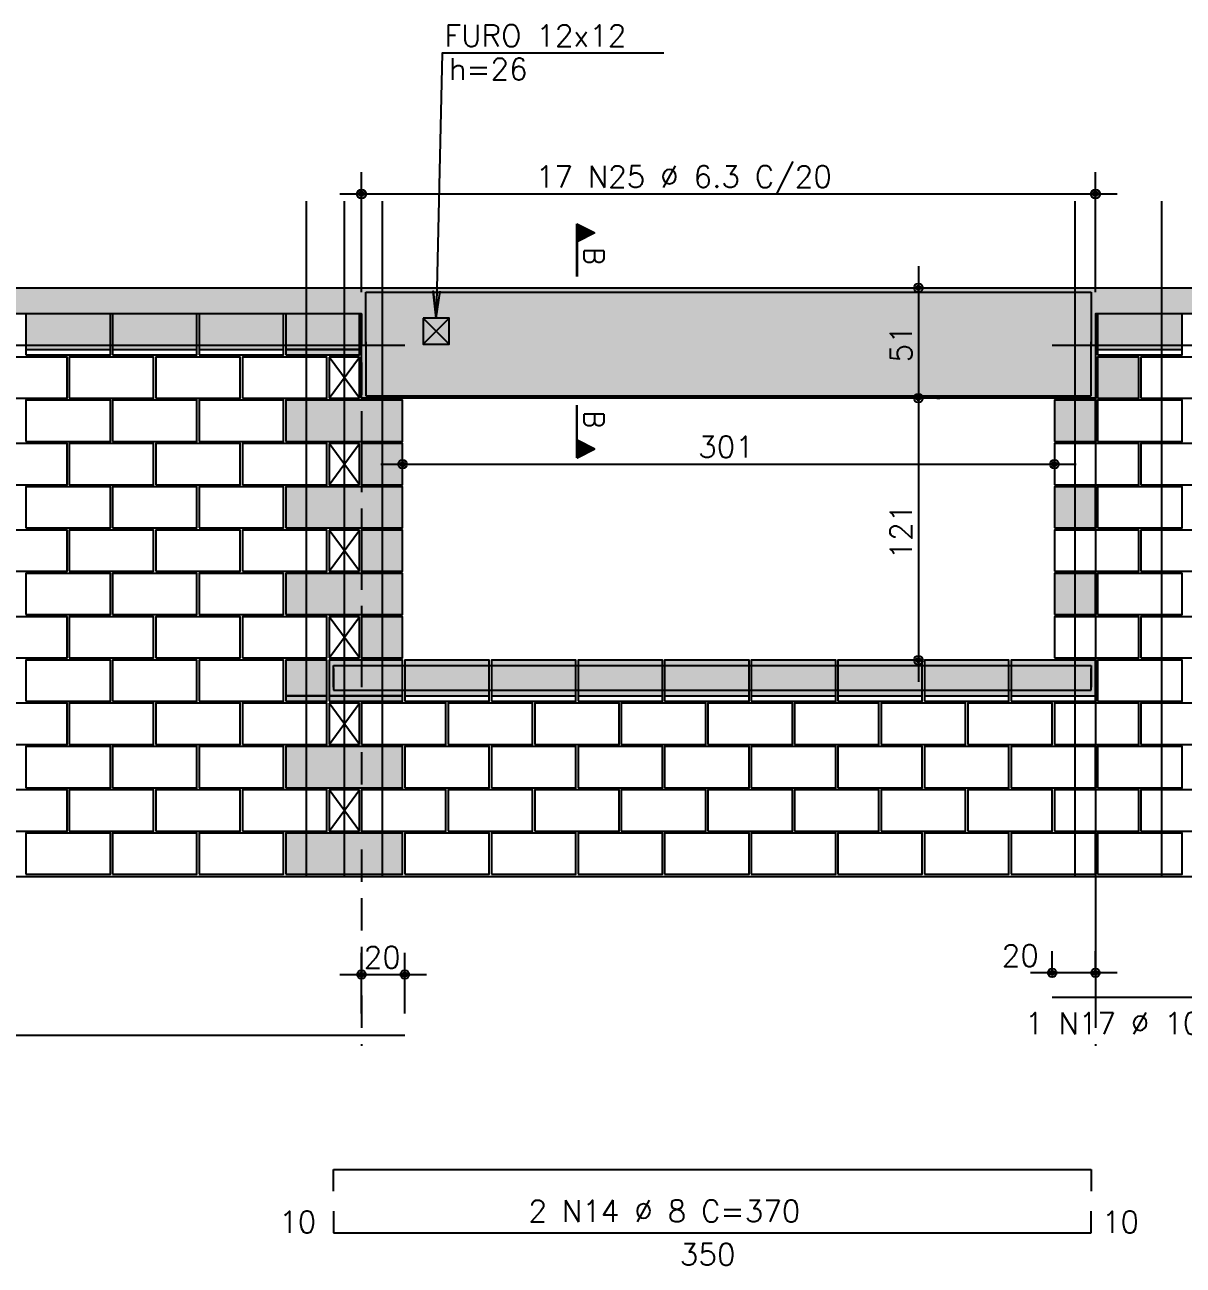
# Model space of a CAD drawing. Extents: x -2 to 121, y -2 to 61.
# Drawn here: x 44.34 to 55.04, y 31 to 42.46 of the extents above; entities that cross this region are included whole.
import ezdxf

# ---------------------------------------------------------------- set-up
doc = ezdxf.new("R2010")
doc.units = 0
doc.header["$MEASUREMENT"] = 0
doc.linetypes.add('ESTILO_TQS_0001', pattern=[0.45, 0.3, -0.15])
for name, color, linetype in [('PENA_01', 1, 'CONTINUOUS'), ('PENA_02', 2, 'CONTINUOUS'), ('PENA_03', 3, 'CONTINUOUS'), ('PENA_04', 4, 'CONTINUOUS'), ('PENA_05', 5, 'CONTINUOUS'), ('PENA_09', 254, 'CONTINUOUS'), ('PENA_11', 252, 'CONTINUOUS'), ('PENA_19', 240, 'CONTINUOUS'), ('PENA_21', 100, 'CONTINUOUS'), ('PENA_23', 50, 'CONTINUOUS')]:
    doc.layers.add(name, color=color, linetype=linetype)
doc.styles.get("Standard").update_dxf_attribs({"font": 'ROMANS.SHX'})

msp = doc.modelspace()

# ---------------------------------------------------------------- linework, layer by layer
at = {"layer": 'PENA_01', "linetype": 'Continuous'}
for p, q in [((47.447785, 39.994592), (47.447785, 41.101434)), ((54.227785, 39.994592), (54.227785, 41.101434)), ((47.247785, 40.901434), (54.427785, 40.901434)), ((52.591407, 40.234592), (52.591407, 38.814592)), ((52.781665, 40.034592), (52.791407, 40.034592)), ((48.017189, 39.754592), (48.257189, 39.514592)), ((48.257189, 39.754592), (48.017189, 39.514592)), ((44.347785, 39.464592), (45.127785, 39.464592)), ((45.147785, 39.464592), (45.927785, 39.464592)), ((45.947785, 39.464592), (46.727785, 39.464592)), ((46.747785, 39.464592), (47.427785, 39.464592)), ((54.247785, 39.464592), (55.027785, 39.464592)), ((52.591407, 39.214592), (52.591407, 36.394592)), ((52.395092, 39.014592), (52.391407, 39.014592)), ((52.761525, 39.014592), (52.791407, 39.014592)), ((47.627785, 38.404592), (54.047785, 38.404592)), ((52.427785, 36.594592), (52.391407, 36.594592)), ((46.747785, 36.264592), (47.127785, 36.264592)), ((47.147785, 36.264592), (47.827785, 36.264592)), ((47.847785, 36.264592), (48.627785, 36.264592)), ((48.647785, 36.264592), (49.427785, 36.264592)), ((49.447785, 36.264592), (50.227785, 36.264592)), ((50.247785, 36.264592), (51.027785, 36.264592)), ((51.047785, 36.264592), (51.827785, 36.264592)), ((51.847785, 36.264592), (52.627785, 36.264592)), ((52.647785, 36.264592), (53.427785, 36.264592)), ((53.447785, 36.264592), (54.227785, 36.264592)), ((47.447785, 33.327812), (47.447785, 33.888467)), ((47.847785, 33.327812), (47.847785, 33.888467)), ((53.827785, 33.679791), (53.827785, 33.904038)), ((54.227785, 33.679791), (54.227785, 33.904038)), ((54.427785, 33.704038), (53.627785, 33.704038)), ((47.247785, 33.688467), (48.047785, 33.688467))]:
    msp.add_line(p, q, dxfattribs=at)
at = {"layer": 'PENA_01', "linetype": 'ESTILO_TQS_0001'}
for p, q in [((47.447785, 39.794592), (47.447785, 33.03016)), ((54.227785, 39.794592), (54.227785, 33.03016)), ((54.227785, 39.504592), (54.227785, 33.479791))]:
    msp.add_line(p, q, dxfattribs=at)
at = {"layer": 'PENA_01', "linetype": 'Continuous'}
msp.add_lwpolyline([(48.017189, 39.754592), (48.017189, 39.514592), (48.257189, 39.514592), (48.257189, 39.754592), (48.017189, 39.754592)], dxfattribs=at)
at = {"layer": 'PENA_02', "linetype": 'Continuous'}
for p, q in [((47.427785, 39.394592), (47.147785, 39.394592)), ((47.147785, 39.394592), (47.147785, 39.014592)), ((47.427785, 39.014592), (47.427785, 39.394592)), ((47.147785, 39.014592), (47.427785, 39.014592)), ((47.427785, 38.594592), (47.147785, 38.594592)), ((47.147785, 38.594592), (47.147785, 38.214592)), ((47.427785, 38.214592), (47.427785, 38.594592)), ((47.147785, 38.214592), (47.427785, 38.214592)), ((47.427785, 37.794592), (47.147785, 37.794592)), ((47.147785, 37.794592), (47.147785, 37.414592)), ((47.427785, 37.414592), (47.427785, 37.794592)), ((47.147785, 37.414592), (47.427785, 37.414592)), ((47.427785, 36.994592), (47.147785, 36.994592)), ((47.147785, 36.994592), (47.147785, 36.614592)), ((47.427785, 36.614592), (47.427785, 36.994592)), ((47.147785, 36.614592), (47.427785, 36.614592)), ((47.427785, 36.194592), (47.147785, 36.194592)), ((47.147785, 36.194592), (47.147785, 35.814592)), ((47.427785, 35.814592), (47.427785, 36.194592)), ((47.147785, 35.814592), (47.427785, 35.814592)), ((47.427785, 35.394592), (47.147785, 35.394592)), ((47.147785, 35.394592), (47.147785, 35.014592)), ((47.427785, 35.014592), (47.427785, 35.394592)), ((47.147785, 35.014592), (47.427785, 35.014592)), ((6.947785, 34.594592), (63.127785, 34.594592)), ((6.947785, 34.594592), (63.127785, 34.594592))]:
    msp.add_line(p, q, dxfattribs=at)
for points in [[(6.947785, 39.794592), (6.947785, 40.034592), (63.127785, 40.034592), (63.127785, 39.794592), (62.422542, 39.794592), (62.422542, 39.014592), (55.847785, 39.014592), (55.847785, 39.794592), (54.227785, 39.794592), (54.227785, 39.014592), (47.447785, 39.014592), (47.447785, 39.794592), (15.027785, 39.794592), (15.027785, 39.014592), (7.547785, 39.014592), (7.547785, 39.794592), (6.947785, 39.794592)], [(44.347785, 39.414592), (45.127785, 39.414592), (45.127785, 39.794592), (44.347785, 39.794592), (44.347785, 39.414592)], [(45.147785, 39.414592), (45.927785, 39.414592), (45.927785, 39.794592), (45.147785, 39.794592), (45.147785, 39.414592)], [(45.947785, 39.414592), (46.727785, 39.414592), (46.727785, 39.794592), (45.947785, 39.794592), (45.947785, 39.414592)], [(46.747785, 39.414592), (47.427785, 39.414592), (47.427785, 39.794592), (46.747785, 39.794592), (46.747785, 39.414592)], [(54.247785, 39.414592), (55.027785, 39.414592), (55.027785, 39.794592), (54.247785, 39.794592), (54.247785, 39.414592)], [(43.947785, 39.014592), (44.727785, 39.014592), (44.727785, 39.394592), (43.947785, 39.394592), (43.947785, 39.014592)], [(44.747785, 39.014592), (45.527785, 39.014592), (45.527785, 39.394592), (44.747785, 39.394592), (44.747785, 39.014592)], [(45.547785, 39.014592), (46.327785, 39.014592), (46.327785, 39.394592), (45.547785, 39.394592), (45.547785, 39.014592)], [(46.347785, 39.014592), (47.127785, 39.014592), (47.127785, 39.394592), (46.347785, 39.394592), (46.347785, 39.014592)], [(54.247785, 39.014592), (54.627785, 39.014592), (54.627785, 39.394592), (54.247785, 39.394592), (54.247785, 39.014592)], [(54.647785, 39.014592), (55.427785, 39.014592), (55.427785, 39.394592), (54.647785, 39.394592), (54.647785, 39.014592)], [(44.347785, 38.614592), (45.127785, 38.614592), (45.127785, 38.994592), (44.347785, 38.994592), (44.347785, 38.614592)], [(45.147785, 38.614592), (45.927785, 38.614592), (45.927785, 38.994592), (45.147785, 38.994592), (45.147785, 38.614592)], [(45.947785, 38.614592), (46.727785, 38.614592), (46.727785, 38.994592), (45.947785, 38.994592), (45.947785, 38.614592)], [(46.747785, 38.614592), (47.827785, 38.614592), (47.827785, 38.994592), (46.747785, 38.994592), (46.747785, 38.614592)], [(53.847785, 38.614592), (54.227785, 38.614592), (54.227785, 38.994592), (53.847785, 38.994592), (53.847785, 38.614592)], [(54.247785, 38.614592), (55.027785, 38.614592), (55.027785, 38.994592), (54.247785, 38.994592), (54.247785, 38.614592)], [(43.947785, 38.214592), (44.727785, 38.214592), (44.727785, 38.594592), (43.947785, 38.594592), (43.947785, 38.214592)], [(44.747785, 38.214592), (45.527785, 38.214592), (45.527785, 38.594592), (44.747785, 38.594592), (44.747785, 38.214592)], [(45.547785, 38.214592), (46.327785, 38.214592), (46.327785, 38.594592), (45.547785, 38.594592), (45.547785, 38.214592)], [(46.347785, 38.214592), (47.127785, 38.214592), (47.127785, 38.594592), (46.347785, 38.594592), (46.347785, 38.214592)], [(47.447785, 38.214592), (47.827785, 38.214592), (47.827785, 38.594592), (47.447785, 38.594592), (47.447785, 38.214592)], [(53.847785, 38.214592), (54.627785, 38.214592), (54.627785, 38.594592), (53.847785, 38.594592), (53.847785, 38.214592)], [(54.647785, 38.214592), (55.427785, 38.214592), (55.427785, 38.594592), (54.647785, 38.594592), (54.647785, 38.214592)], [(44.347785, 37.814592), (45.127785, 37.814592), (45.127785, 38.194592), (44.347785, 38.194592), (44.347785, 37.814592)], [(45.147785, 37.814592), (45.927785, 37.814592), (45.927785, 38.194592), (45.147785, 38.194592), (45.147785, 37.814592)], [(45.947785, 37.814592), (46.727785, 37.814592), (46.727785, 38.194592), (45.947785, 38.194592), (45.947785, 37.814592)], [(46.747785, 37.814592), (47.827785, 37.814592), (47.827785, 38.194592), (46.747785, 38.194592), (46.747785, 37.814592)], [(53.847785, 37.814592), (54.227785, 37.814592), (54.227785, 38.194592), (53.847785, 38.194592), (53.847785, 37.814592)], [(54.247785, 37.814592), (55.027785, 37.814592), (55.027785, 38.194592), (54.247785, 38.194592), (54.247785, 37.814592)], [(43.947785, 37.414592), (44.727785, 37.414592), (44.727785, 37.794592), (43.947785, 37.794592), (43.947785, 37.414592)], [(44.747785, 37.414592), (45.527785, 37.414592), (45.527785, 37.794592), (44.747785, 37.794592), (44.747785, 37.414592)], [(45.547785, 37.414592), (46.327785, 37.414592), (46.327785, 37.794592), (45.547785, 37.794592), (45.547785, 37.414592)], [(46.347785, 37.414592), (47.127785, 37.414592), (47.127785, 37.794592), (46.347785, 37.794592), (46.347785, 37.414592)], [(47.447785, 37.414592), (47.827785, 37.414592), (47.827785, 37.794592), (47.447785, 37.794592), (47.447785, 37.414592)], [(53.847785, 37.414592), (54.627785, 37.414592), (54.627785, 37.794592), (53.847785, 37.794592), (53.847785, 37.414592)], [(54.647785, 37.414592), (55.427785, 37.414592), (55.427785, 37.794592), (54.647785, 37.794592), (54.647785, 37.414592)], [(44.347785, 37.014592), (45.127785, 37.014592), (45.127785, 37.394592), (44.347785, 37.394592), (44.347785, 37.014592)], [(45.147785, 37.014592), (45.927785, 37.014592), (45.927785, 37.394592), (45.147785, 37.394592), (45.147785, 37.014592)], [(45.947785, 37.014592), (46.727785, 37.014592), (46.727785, 37.394592), (45.947785, 37.394592), (45.947785, 37.014592)], [(46.747785, 37.014592), (47.827785, 37.014592), (47.827785, 37.394592), (46.747785, 37.394592), (46.747785, 37.014592)], [(53.847785, 37.014592), (54.227785, 37.014592), (54.227785, 37.394592), (53.847785, 37.394592), (53.847785, 37.014592)], [(54.247785, 37.014592), (55.027785, 37.014592), (55.027785, 37.394592), (54.247785, 37.394592), (54.247785, 37.014592)], [(43.947785, 36.614592), (44.727785, 36.614592), (44.727785, 36.994592), (43.947785, 36.994592), (43.947785, 36.614592)], [(44.747785, 36.614592), (45.527785, 36.614592), (45.527785, 36.994592), (44.747785, 36.994592), (44.747785, 36.614592)], [(45.547785, 36.614592), (46.327785, 36.614592), (46.327785, 36.994592), (45.547785, 36.994592), (45.547785, 36.614592)], [(46.347785, 36.614592), (47.127785, 36.614592), (47.127785, 36.994592), (46.347785, 36.994592), (46.347785, 36.614592)], [(47.447785, 36.614592), (47.827785, 36.614592), (47.827785, 36.994592), (47.447785, 36.994592), (47.447785, 36.614592)], [(53.847785, 36.614592), (54.627785, 36.614592), (54.627785, 36.994592), (53.847785, 36.994592), (53.847785, 36.614592)], [(54.647785, 36.614592), (55.427785, 36.614592), (55.427785, 36.994592), (54.647785, 36.994592), (54.647785, 36.614592)], [(44.347785, 36.214592), (45.127785, 36.214592), (45.127785, 36.594592), (44.347785, 36.594592), (44.347785, 36.214592)], [(45.147785, 36.214592), (45.927785, 36.214592), (45.927785, 36.594592), (45.147785, 36.594592), (45.147785, 36.214592)], [(45.947785, 36.214592), (46.727785, 36.214592), (46.727785, 36.594592), (45.947785, 36.594592), (45.947785, 36.214592)], [(46.747785, 36.214592), (47.127785, 36.214592), (47.127785, 36.594592), (46.747785, 36.594592), (46.747785, 36.214592)], [(47.147785, 36.214592), (47.827785, 36.214592), (47.827785, 36.594592), (47.147785, 36.594592), (47.147785, 36.214592)], [(47.847785, 36.214592), (48.627785, 36.214592), (48.627785, 36.594592), (47.847785, 36.594592), (47.847785, 36.214592)], [(48.647785, 36.214592), (49.427785, 36.214592), (49.427785, 36.594592), (48.647785, 36.594592), (48.647785, 36.214592)], [(49.447785, 36.214592), (50.227785, 36.214592), (50.227785, 36.594592), (49.447785, 36.594592), (49.447785, 36.214592)], [(50.247785, 36.214592), (51.027785, 36.214592), (51.027785, 36.594592), (50.247785, 36.594592), (50.247785, 36.214592)], [(51.047785, 36.214592), (51.827785, 36.214592), (51.827785, 36.594592), (51.047785, 36.594592), (51.047785, 36.214592)], [(51.847785, 36.214592), (52.627785, 36.214592), (52.627785, 36.594592), (51.847785, 36.594592), (51.847785, 36.214592)], [(52.647785, 36.214592), (53.427785, 36.214592), (53.427785, 36.594592), (52.647785, 36.594592), (52.647785, 36.214592)], [(53.447785, 36.214592), (54.227785, 36.214592), (54.227785, 36.594592), (53.447785, 36.594592), (53.447785, 36.214592)], [(54.247785, 36.214592), (55.027785, 36.214592), (55.027785, 36.594592), (54.247785, 36.594592), (54.247785, 36.214592)], [(43.947785, 35.814592), (44.727785, 35.814592), (44.727785, 36.194592), (43.947785, 36.194592), (43.947785, 35.814592)], [(44.747785, 35.814592), (45.527785, 35.814592), (45.527785, 36.194592), (44.747785, 36.194592), (44.747785, 35.814592)], [(45.547785, 35.814592), (46.327785, 35.814592), (46.327785, 36.194592), (45.547785, 36.194592), (45.547785, 35.814592)], [(46.347785, 35.814592), (47.127785, 35.814592), (47.127785, 36.194592), (46.347785, 36.194592), (46.347785, 35.814592)], [(47.447785, 35.814592), (48.227785, 35.814592), (48.227785, 36.194592), (47.447785, 36.194592), (47.447785, 35.814592)], [(48.247785, 35.814592), (49.027785, 35.814592), (49.027785, 36.194592), (48.247785, 36.194592), (48.247785, 35.814592)], [(49.047785, 35.814592), (49.827785, 35.814592), (49.827785, 36.194592), (49.047785, 36.194592), (49.047785, 35.814592)], [(49.847785, 35.814592), (50.627785, 35.814592), (50.627785, 36.194592), (49.847785, 36.194592), (49.847785, 35.814592)], [(50.647785, 35.814592), (51.427785, 35.814592), (51.427785, 36.194592), (50.647785, 36.194592), (50.647785, 35.814592)], [(51.447785, 35.814592), (52.227785, 35.814592), (52.227785, 36.194592), (51.447785, 36.194592), (51.447785, 35.814592)], [(52.247785, 35.814592), (53.027785, 35.814592), (53.027785, 36.194592), (52.247785, 36.194592), (52.247785, 35.814592)], [(53.047785, 35.814592), (53.827785, 35.814592), (53.827785, 36.194592), (53.047785, 36.194592), (53.047785, 35.814592)], [(53.847785, 35.814592), (54.627785, 35.814592), (54.627785, 36.194592), (53.847785, 36.194592), (53.847785, 35.814592)], [(54.647785, 35.814592), (55.427785, 35.814592), (55.427785, 36.194592), (54.647785, 36.194592), (54.647785, 35.814592)], [(44.347785, 35.414592), (45.127785, 35.414592), (45.127785, 35.794592), (44.347785, 35.794592), (44.347785, 35.414592)], [(45.147785, 35.414592), (45.927785, 35.414592), (45.927785, 35.794592), (45.147785, 35.794592), (45.147785, 35.414592)], [(45.947785, 35.414592), (46.727785, 35.414592), (46.727785, 35.794592), (45.947785, 35.794592), (45.947785, 35.414592)], [(46.747785, 35.414592), (47.827785, 35.414592), (47.827785, 35.794592), (46.747785, 35.794592), (46.747785, 35.414592)], [(47.847785, 35.414592), (48.627785, 35.414592), (48.627785, 35.794592), (47.847785, 35.794592), (47.847785, 35.414592)], [(48.647785, 35.414592), (49.427785, 35.414592), (49.427785, 35.794592), (48.647785, 35.794592), (48.647785, 35.414592)], [(49.447785, 35.414592), (50.227785, 35.414592), (50.227785, 35.794592), (49.447785, 35.794592), (49.447785, 35.414592)], [(50.247785, 35.414592), (51.027785, 35.414592), (51.027785, 35.794592), (50.247785, 35.794592), (50.247785, 35.414592)], [(51.047785, 35.414592), (51.827785, 35.414592), (51.827785, 35.794592), (51.047785, 35.794592), (51.047785, 35.414592)], [(51.847785, 35.414592), (52.627785, 35.414592), (52.627785, 35.794592), (51.847785, 35.794592), (51.847785, 35.414592)], [(52.647785, 35.414592), (53.427785, 35.414592), (53.427785, 35.794592), (52.647785, 35.794592), (52.647785, 35.414592)], [(53.447785, 35.414592), (54.227785, 35.414592), (54.227785, 35.794592), (53.447785, 35.794592), (53.447785, 35.414592)], [(54.247785, 35.414592), (55.027785, 35.414592), (55.027785, 35.794592), (54.247785, 35.794592), (54.247785, 35.414592)], [(43.947785, 35.014592), (44.727785, 35.014592), (44.727785, 35.394592), (43.947785, 35.394592), (43.947785, 35.014592)], [(44.747785, 35.014592), (45.527785, 35.014592), (45.527785, 35.394592), (44.747785, 35.394592), (44.747785, 35.014592)], [(45.547785, 35.014592), (46.327785, 35.014592), (46.327785, 35.394592), (45.547785, 35.394592), (45.547785, 35.014592)], [(46.347785, 35.014592), (47.127785, 35.014592), (47.127785, 35.394592), (46.347785, 35.394592), (46.347785, 35.014592)], [(47.447785, 35.014592), (48.227785, 35.014592), (48.227785, 35.394592), (47.447785, 35.394592), (47.447785, 35.014592)], [(48.247785, 35.014592), (49.027785, 35.014592), (49.027785, 35.394592), (48.247785, 35.394592), (48.247785, 35.014592)], [(49.047785, 35.014592), (49.827785, 35.014592), (49.827785, 35.394592), (49.047785, 35.394592), (49.047785, 35.014592)], [(49.847785, 35.014592), (50.627785, 35.014592), (50.627785, 35.394592), (49.847785, 35.394592), (49.847785, 35.014592)], [(50.647785, 35.014592), (51.427785, 35.014592), (51.427785, 35.394592), (50.647785, 35.394592), (50.647785, 35.014592)], [(51.447785, 35.014592), (52.227785, 35.014592), (52.227785, 35.394592), (51.447785, 35.394592), (51.447785, 35.014592)], [(52.247785, 35.014592), (53.027785, 35.014592), (53.027785, 35.394592), (52.247785, 35.394592), (52.247785, 35.014592)], [(53.047785, 35.014592), (53.827785, 35.014592), (53.827785, 35.394592), (53.047785, 35.394592), (53.047785, 35.014592)], [(53.847785, 35.014592), (54.627785, 35.014592), (54.627785, 35.394592), (53.847785, 35.394592), (53.847785, 35.014592)], [(54.647785, 35.014592), (55.427785, 35.014592), (55.427785, 35.394592), (54.647785, 35.394592), (54.647785, 35.014592)], [(44.347785, 34.614592), (45.127785, 34.614592), (45.127785, 34.994592), (44.347785, 34.994592), (44.347785, 34.614592)], [(45.147785, 34.614592), (45.927785, 34.614592), (45.927785, 34.994592), (45.147785, 34.994592), (45.147785, 34.614592)], [(45.947785, 34.614592), (46.727785, 34.614592), (46.727785, 34.994592), (45.947785, 34.994592), (45.947785, 34.614592)], [(46.747785, 34.614592), (47.827785, 34.614592), (47.827785, 34.994592), (46.747785, 34.994592), (46.747785, 34.614592)], [(47.847785, 34.614592), (48.627785, 34.614592), (48.627785, 34.994592), (47.847785, 34.994592), (47.847785, 34.614592)], [(48.647785, 34.614592), (49.427785, 34.614592), (49.427785, 34.994592), (48.647785, 34.994592), (48.647785, 34.614592)], [(49.447785, 34.614592), (50.227785, 34.614592), (50.227785, 34.994592), (49.447785, 34.994592), (49.447785, 34.614592)], [(50.247785, 34.614592), (51.027785, 34.614592), (51.027785, 34.994592), (50.247785, 34.994592), (50.247785, 34.614592)], [(51.047785, 34.614592), (51.827785, 34.614592), (51.827785, 34.994592), (51.047785, 34.994592), (51.047785, 34.614592)], [(51.847785, 34.614592), (52.627785, 34.614592), (52.627785, 34.994592), (51.847785, 34.994592), (51.847785, 34.614592)], [(52.647785, 34.614592), (53.427785, 34.614592), (53.427785, 34.994592), (52.647785, 34.994592), (52.647785, 34.614592)], [(53.447785, 34.614592), (54.227785, 34.614592), (54.227785, 34.994592), (53.447785, 34.994592), (53.447785, 34.614592)], [(54.247785, 34.614592), (55.027785, 34.614592), (55.027785, 34.994592), (54.247785, 34.994592), (54.247785, 34.614592)]]:
    msp.add_lwpolyline(points, dxfattribs=at)
for centre, radius in [((47.447785, 40.901434), 0.041625), ((47.447785, 40.901434), 0.02075), ((54.227785, 40.901434), 0.041625), ((54.227785, 40.901434), 0.02075), ((52.591407, 40.034592), 0.04), ((52.591407, 40.034592), 0.02), ((52.591407, 39.014592), 0.04), ((52.591407, 39.014592), 0.04), ((52.591407, 39.014592), 0.02), ((52.591407, 39.014592), 0.02), ((47.827785, 38.404592), 0.04), ((47.827785, 38.404592), 0.02), ((53.847785, 38.404592), 0.04), ((53.847785, 38.404592), 0.02), ((52.591407, 36.594592), 0.04), ((52.591407, 36.594592), 0.02), ((47.447785, 33.688467), 0.04), ((47.447785, 33.688467), 0.02), ((47.847785, 33.688467), 0.04), ((47.847785, 33.688467), 0.02), ((53.827785, 33.704038), 0.04), ((53.827785, 33.704038), 0.02), ((54.227785, 33.704038), 0.04), ((54.227785, 33.704038), 0.02)]:
    msp.add_circle(centre, radius, dxfattribs=at)
at = {"layer": 'PENA_03', "linetype": 'Continuous'}
for p, q in [((49.438307, 40.137689), (49.438307, 40.624071)), ((49.438307, 40.624071), (49.60424, 40.541105)), ((49.439002, 40.622943), (49.602679, 40.541105)), ((49.439003, 40.622943), (49.439003, 40.459266)), ((49.451071, 40.617689), (49.451071, 40.46452)), ((49.463835, 40.611307), (49.463835, 40.470902)), ((49.476599, 40.604925), (49.476599, 40.477284)), ((49.489363, 40.598543), (49.489363, 40.483666)), ((49.502127, 40.592161), (49.502127, 40.490048)), ((49.514891, 40.585779), (49.514891, 40.49643)), ((49.527655, 40.579397), (49.527655, 40.502812)), ((49.540419, 40.573015), (49.540419, 40.509194)), ((49.60424, 40.541105), (49.439002, 40.458486)), ((49.602679, 40.541105), (49.439003, 40.459266)), ((49.439003, 40.458486), (49.439003, 40.137689)), ((49.553183, 40.566633), (49.553183, 40.515576)), ((49.565947, 40.560251), (49.565947, 40.521958)), ((49.578712, 40.553869), (49.578712, 40.52834)), ((49.591476, 40.547487), (49.591476, 40.534723)), ((52.581665, 40.034592), (52.581665, 40.034592)), ((47.447785, 39.794592), (47.447785, 39.794592)), ((54.227785, 39.794592), (54.227785, 39.794592)), ((47.147785, 39.014592), (47.427785, 39.394592)), ((47.427785, 39.014592), (47.147785, 39.394592)), ((52.561525, 39.014592), (52.561525, 39.014592)), ((52.595092, 39.014592), (52.595092, 39.014592)), ((49.438307, 38.46259), (49.438307, 38.948972)), ((49.439003, 38.628175), (49.439003, 38.948972)), ((49.439002, 38.628175), (49.60424, 38.545556)), ((49.439003, 38.463718), (49.439003, 38.627395)), ((49.439003, 38.627395), (49.602679, 38.545556)), ((47.147785, 38.214592), (47.427785, 38.594592)), ((47.427785, 38.214592), (47.147785, 38.594592)), ((49.438307, 38.46259), (49.60424, 38.545556)), ((49.439002, 38.463718), (49.602679, 38.545556)), ((49.451071, 38.468972), (49.451071, 38.622141)), ((49.463835, 38.475354), (49.463835, 38.615759)), ((49.476599, 38.481736), (49.476599, 38.609377)), ((49.489363, 38.488118), (49.489363, 38.602995)), ((49.502127, 38.4945), (49.502127, 38.596613)), ((49.514891, 38.500882), (49.514891, 38.590231)), ((49.527655, 38.507264), (49.527655, 38.583849)), ((49.540419, 38.513646), (49.540419, 38.577467)), ((49.553183, 38.520028), (49.553183, 38.571085)), ((49.565947, 38.52641), (49.565947, 38.564703)), ((49.578712, 38.532792), (49.578712, 38.558321)), ((49.591476, 38.539174), (49.591476, 38.551938)), ((47.827785, 38.404592), (47.827785, 38.404592)), ((53.847785, 38.404592), (53.847785, 38.404592)), ((47.147785, 37.414592), (47.427785, 37.794592)), ((47.427785, 37.414592), (47.147785, 37.794592)), ((47.147785, 36.614592), (47.427785, 36.994592)), ((47.427785, 36.614592), (47.147785, 36.994592)), ((52.627785, 36.594592), (52.627785, 36.594592)), ((47.147785, 35.814592), (47.427785, 36.194592)), ((47.427785, 35.814592), (47.147785, 36.194592)), ((47.147785, 35.014592), (47.427785, 35.394592)), ((47.427785, 35.014592), (47.147785, 35.394592)), ((53.827785, 33.479791), (53.827785, 33.479791)), ((54.227785, 33.479791), (54.227785, 33.479791)), ((47.447785, 33.127812), (47.447785, 33.127812)), ((47.847785, 33.127812), (47.847785, 33.127812))]:
    msp.add_line(p, q, dxfattribs=at)
msp.add_lwpolyline([(50.241118, 42.203109), (48.192028, 42.203109), (48.137189, 39.754592), (48.110115, 40.003122), (48.137189, 39.754592), (48.175362, 40.001661)], dxfattribs=at)
at = {"layer": 'PENA_04', "linetype": 'Continuous'}
for p, q in [((47.487785, 39.494592), (47.487785, 39.994592)), ((47.487785, 39.994592), (54.187785, 39.994592)), ((54.187785, 39.994592), (54.187785, 39.494592)), ((47.487785, 39.534592), (47.487785, 39.034592)), ((54.187785, 39.034592), (54.187785, 39.534592)), ((47.487785, 39.034592), (54.187785, 39.034592))]:
    msp.add_line(p, q, dxfattribs=at)
at = {"layer": 'PENA_05', "linetype": 'Continuous'}
for p, q in [((30.83193, 39.504592), (47.847785, 39.504592)), ((53.827785, 39.504592), (56.247785, 39.504592)), ((47.189209, 36.343323), (47.189209, 36.543323)), ((47.189209, 36.543323), (54.189209, 36.543323)), ((47.189209, 36.517257), (47.189209, 36.317257)), ((54.189209, 36.543323), (54.189209, 36.343323)), ((54.189209, 36.317257), (54.189209, 36.517257)), ((47.189209, 36.317257), (54.189209, 36.317257)), ((53.827785, 33.479791), (56.247785, 33.479791)), ((30.83193, 33.127812), (47.847785, 33.127812)), ((47.187785, 31.686784), (47.187785, 31.886784)), ((47.187785, 31.886784), (54.187785, 31.886784)), ((54.187785, 31.886784), (54.187785, 31.686784)), ((47.187785, 31.502943), (47.187785, 31.302943)), ((54.187785, 31.302943), (54.187785, 31.502943)), ((47.187785, 31.302943), (54.187785, 31.302943))]:
    msp.add_line(p, q, dxfattribs=at)
for points in [[(46.937785, 40.834592), (46.937785, 34.594592)], [(47.287785, 40.834592), (47.287785, 34.594592)], [(47.637785, 40.834592), (47.637785, 34.594592)], [(54.037785, 40.834592), (54.037785, 34.594592)], [(54.837785, 40.834592), (54.837785, 34.594592)]]:
    msp.add_lwpolyline(points, dxfattribs=at)
at = {"layer": 'PENA_09', "linetype": 'Continuous'}
for points in [[(44.347785, 39.464592), (45.127785, 39.464592), (45.127785, 39.794592), (44.347785, 39.794592), (44.347785, 39.464592)], [(45.147785, 39.464592), (45.927785, 39.464592), (45.927785, 39.794592), (45.147785, 39.794592), (45.147785, 39.464592)], [(45.947785, 39.464592), (46.727785, 39.464592), (46.727785, 39.794592), (45.947785, 39.794592), (45.947785, 39.464592)], [(46.747785, 39.464592), (47.427785, 39.464592), (47.427785, 39.794592), (46.747785, 39.794592), (46.747785, 39.464592)], [(54.247785, 39.464592), (55.027785, 39.464592), (55.027785, 39.794592), (54.247785, 39.794592), (54.247785, 39.464592)], [(46.747785, 36.264592), (47.127785, 36.264592), (47.127785, 36.594592), (46.747785, 36.594592), (46.747785, 36.264592)], [(47.147785, 36.264592), (47.827785, 36.264592), (47.827785, 36.594592), (47.147785, 36.594592), (47.147785, 36.264592)], [(47.847785, 36.264592), (48.627785, 36.264592), (48.627785, 36.594592), (47.847785, 36.594592), (47.847785, 36.264592)], [(48.647785, 36.264592), (49.427785, 36.264592), (49.427785, 36.594592), (48.647785, 36.594592), (48.647785, 36.264592)], [(49.447785, 36.264592), (50.227785, 36.264592), (50.227785, 36.594592), (49.447785, 36.594592), (49.447785, 36.264592)], [(50.247785, 36.264592), (51.027785, 36.264592), (51.027785, 36.594592), (50.247785, 36.594592), (50.247785, 36.264592)], [(51.047785, 36.264592), (51.827785, 36.264592), (51.827785, 36.594592), (51.047785, 36.594592), (51.047785, 36.264592)], [(51.847785, 36.264592), (52.627785, 36.264592), (52.627785, 36.594592), (51.847785, 36.594592), (51.847785, 36.264592)], [(52.647785, 36.264592), (53.427785, 36.264592), (53.427785, 36.594592), (52.647785, 36.594592), (52.647785, 36.264592)], [(53.447785, 36.264592), (54.227785, 36.264592), (54.227785, 36.594592), (53.447785, 36.594592), (53.447785, 36.264592)]]:
    msp.add_lwpolyline(points, dxfattribs=at)
for points in [[(44.347785, 39.464592), (45.127785, 39.464592), (45.127785, 39.794592)], [(44.347785, 39.464592), (45.127785, 39.794592), (44.347785, 39.794592)], [(44.347785, 39.464592), (44.347785, 39.794592), (44.347785, 39.464592)], [(45.147785, 39.464592), (45.927785, 39.464592), (45.927785, 39.794592)], [(45.147785, 39.464592), (45.927785, 39.794592), (45.147785, 39.794592)], [(45.147785, 39.464592), (45.147785, 39.794592), (45.147785, 39.464592)], [(45.947785, 39.464592), (46.727785, 39.464592), (46.727785, 39.794592)], [(45.947785, 39.464592), (46.727785, 39.794592), (45.947785, 39.794592)], [(45.947785, 39.464592), (45.947785, 39.794592), (45.947785, 39.464592)], [(46.747785, 39.464592), (47.427785, 39.464592), (47.427785, 39.794592)], [(46.747785, 39.464592), (47.427785, 39.794592), (46.747785, 39.794592)], [(46.747785, 39.464592), (46.747785, 39.794592), (46.747785, 39.464592)], [(54.247785, 39.464592), (55.027785, 39.464592), (55.027785, 39.794592)], [(54.247785, 39.464592), (55.027785, 39.794592), (54.247785, 39.794592)], [(54.247785, 39.464592), (54.247785, 39.794592), (54.247785, 39.464592)], [(46.747785, 36.264592), (47.127785, 36.264592), (47.127785, 36.594592)], [(46.747785, 36.264592), (47.127785, 36.594592), (46.747785, 36.594592)], [(46.747785, 36.264592), (46.747785, 36.594592), (46.747785, 36.264592)], [(47.147785, 36.264592), (47.827785, 36.264592), (47.827785, 36.594592)], [(47.147785, 36.264592), (47.827785, 36.594592), (47.147785, 36.594592)], [(47.147785, 36.264592), (47.147785, 36.594592), (47.147785, 36.264592)], [(47.847785, 36.264592), (48.627785, 36.264592), (48.627785, 36.594592)], [(47.847785, 36.264592), (48.627785, 36.594592), (47.847785, 36.594592)], [(47.847785, 36.264592), (47.847785, 36.594592), (47.847785, 36.264592)], [(48.647785, 36.264592), (49.427785, 36.264592), (49.427785, 36.594592)], [(48.647785, 36.264592), (49.427785, 36.594592), (48.647785, 36.594592)], [(48.647785, 36.264592), (48.647785, 36.594592), (48.647785, 36.264592)], [(49.447785, 36.264592), (50.227785, 36.264592), (50.227785, 36.594592)], [(49.447785, 36.264592), (50.227785, 36.594592), (49.447785, 36.594592)], [(49.447785, 36.264592), (49.447785, 36.594592), (49.447785, 36.264592)], [(50.247785, 36.264592), (51.027785, 36.264592), (51.027785, 36.594592)], [(50.247785, 36.264592), (51.027785, 36.594592), (50.247785, 36.594592)], [(50.247785, 36.264592), (50.247785, 36.594592), (50.247785, 36.264592)], [(51.047785, 36.264592), (51.827785, 36.264592), (51.827785, 36.594592)], [(51.047785, 36.264592), (51.827785, 36.594592), (51.047785, 36.594592)], [(51.047785, 36.264592), (51.047785, 36.594592), (51.047785, 36.264592)], [(51.847785, 36.264592), (52.627785, 36.264592), (52.627785, 36.594592)], [(51.847785, 36.264592), (52.627785, 36.594592), (51.847785, 36.594592)], [(51.847785, 36.264592), (51.847785, 36.594592), (51.847785, 36.264592)], [(52.647785, 36.264592), (53.427785, 36.264592), (53.427785, 36.594592)], [(52.647785, 36.264592), (53.427785, 36.594592), (52.647785, 36.594592)], [(52.647785, 36.264592), (52.647785, 36.594592), (52.647785, 36.264592)], [(53.447785, 36.264592), (54.227785, 36.264592), (54.227785, 36.594592)], [(53.447785, 36.264592), (54.227785, 36.594592), (53.447785, 36.594592)], [(53.447785, 36.264592), (53.447785, 36.594592), (53.447785, 36.264592)]]:
    msp.add_solid(points, dxfattribs=at)
at = {"layer": 'PENA_11', "linetype": 'Continuous'}
for points in [[(7.547785, 39.794592), (6.947785, 39.794592), (63.127785, 40.034592)], [(63.127785, 40.034592), (6.947785, 39.794592), (6.947785, 40.034592)], [(15.027785, 39.794592), (7.547785, 39.794592), (63.127785, 40.034592)], [(63.127785, 40.034592), (47.447785, 39.794592), (15.027785, 39.794592)], [(47.447785, 39.794592), (63.127785, 40.034592), (54.227785, 39.794592)], [(63.127785, 40.034592), (55.847785, 39.794592), (54.227785, 39.794592)], [(54.227785, 39.014592), (47.447785, 39.014592), (54.227785, 39.794592)], [(47.447785, 39.014592), (47.447785, 39.794592), (54.227785, 39.794592)]]:
    msp.add_solid(points, dxfattribs=at)
at = {"layer": 'PENA_19', "linetype": 'Continuous'}
for points in [[(46.747785, 38.614592), (47.827785, 38.614592), (47.827785, 38.994592), (46.747785, 38.994592), (46.747785, 38.614592)], [(46.747785, 37.814592), (47.827785, 37.814592), (47.827785, 38.194592), (46.747785, 38.194592), (46.747785, 37.814592)], [(46.747785, 37.014592), (47.827785, 37.014592), (47.827785, 37.394592), (46.747785, 37.394592), (46.747785, 37.014592)], [(46.747785, 35.414592), (47.827785, 35.414592), (47.827785, 35.794592), (46.747785, 35.794592), (46.747785, 35.414592)], [(46.747785, 34.614592), (47.827785, 34.614592), (47.827785, 34.994592), (46.747785, 34.994592), (46.747785, 34.614592)]]:
    msp.add_lwpolyline(points, dxfattribs=at)
for points in [[(46.747785, 38.614592), (47.827785, 38.614592), (47.827785, 38.994592)], [(46.747785, 38.614592), (47.827785, 38.994592), (46.747785, 38.994592)], [(46.747785, 38.614592), (46.747785, 38.994592), (46.747785, 38.614592)], [(46.747785, 37.814592), (47.827785, 37.814592), (47.827785, 38.194592)], [(46.747785, 37.814592), (47.827785, 38.194592), (46.747785, 38.194592)], [(46.747785, 37.814592), (46.747785, 38.194592), (46.747785, 37.814592)], [(46.747785, 37.014592), (47.827785, 37.014592), (47.827785, 37.394592)], [(46.747785, 37.014592), (47.827785, 37.394592), (46.747785, 37.394592)], [(46.747785, 37.014592), (46.747785, 37.394592), (46.747785, 37.014592)], [(46.747785, 35.414592), (47.827785, 35.414592), (47.827785, 35.794592)], [(46.747785, 35.414592), (47.827785, 35.794592), (46.747785, 35.794592)], [(46.747785, 35.414592), (46.747785, 35.794592), (46.747785, 35.414592)], [(46.747785, 34.614592), (47.827785, 34.614592), (47.827785, 34.994592)], [(46.747785, 34.614592), (47.827785, 34.994592), (46.747785, 34.994592)], [(46.747785, 34.614592), (46.747785, 34.994592), (46.747785, 34.614592)]]:
    msp.add_solid(points, dxfattribs=at)
at = {"layer": 'PENA_21', "linetype": 'Continuous'}
for points in [[(46.747785, 39.414592), (47.427785, 39.414592), (47.427785, 39.464592), (46.747785, 39.464592), (46.747785, 39.414592)], [(47.147785, 36.214592), (47.827785, 36.214592), (47.827785, 36.264592), (47.147785, 36.264592), (47.147785, 36.214592)]]:
    msp.add_lwpolyline(points, dxfattribs=at)
for points in [[(46.747785, 39.414592), (47.427785, 39.414592), (47.427785, 39.464592)], [(46.747785, 39.414592), (47.427785, 39.464592), (46.747785, 39.464592)], [(46.747785, 39.414592), (46.747785, 39.464592), (46.747785, 39.414592)], [(47.147785, 36.214592), (47.827785, 36.214592), (47.827785, 36.264592)], [(47.147785, 36.214592), (47.827785, 36.264592), (47.147785, 36.264592)], [(47.147785, 36.214592), (47.147785, 36.264592), (47.147785, 36.214592)]]:
    msp.add_solid(points, dxfattribs=at)
at = {"layer": 'PENA_23', "linetype": 'Continuous'}
for points in [[(54.247785, 39.014592), (54.627785, 39.014592), (54.627785, 39.394592), (54.247785, 39.394592), (54.247785, 39.014592)], [(53.847785, 38.614592), (54.227785, 38.614592), (54.227785, 38.994592), (53.847785, 38.994592), (53.847785, 38.614592)], [(47.447785, 38.214592), (47.827785, 38.214592), (47.827785, 38.594592), (47.447785, 38.594592), (47.447785, 38.214592)], [(53.847785, 37.814592), (54.227785, 37.814592), (54.227785, 38.194592), (53.847785, 38.194592), (53.847785, 37.814592)], [(47.447785, 37.414592), (47.827785, 37.414592), (47.827785, 37.794592), (47.447785, 37.794592), (47.447785, 37.414592)], [(53.847785, 37.014592), (54.227785, 37.014592), (54.227785, 37.394592), (53.847785, 37.394592), (53.847785, 37.014592)], [(47.447785, 36.614592), (47.827785, 36.614592), (47.827785, 36.994592), (47.447785, 36.994592), (47.447785, 36.614592)], [(46.747785, 36.214592), (47.127785, 36.214592), (47.127785, 36.264592), (46.747785, 36.264592), (46.747785, 36.214592)]]:
    msp.add_lwpolyline(points, dxfattribs=at)
for points in [[(54.247785, 39.014592), (54.627785, 39.014592), (54.627785, 39.394592)], [(54.247785, 39.014592), (54.627785, 39.394592), (54.247785, 39.394592)], [(54.247785, 39.014592), (54.247785, 39.394592), (54.247785, 39.014592)], [(53.847785, 38.614592), (54.227785, 38.614592), (54.227785, 38.994592)], [(53.847785, 38.614592), (54.227785, 38.994592), (53.847785, 38.994592)], [(53.847785, 38.614592), (53.847785, 38.994592), (53.847785, 38.614592)], [(47.447785, 38.214592), (47.827785, 38.214592), (47.827785, 38.594592)], [(47.447785, 38.214592), (47.827785, 38.594592), (47.447785, 38.594592)], [(47.447785, 38.214592), (47.447785, 38.594592), (47.447785, 38.214592)], [(53.847785, 37.814592), (54.227785, 37.814592), (54.227785, 38.194592)], [(53.847785, 37.814592), (54.227785, 38.194592), (53.847785, 38.194592)], [(53.847785, 37.814592), (53.847785, 38.194592), (53.847785, 37.814592)], [(47.447785, 37.414592), (47.827785, 37.414592), (47.827785, 37.794592)], [(47.447785, 37.414592), (47.827785, 37.794592), (47.447785, 37.794592)], [(47.447785, 37.414592), (47.447785, 37.794592), (47.447785, 37.414592)], [(53.847785, 37.014592), (54.227785, 37.014592), (54.227785, 37.394592)], [(53.847785, 37.014592), (54.227785, 37.394592), (53.847785, 37.394592)], [(53.847785, 37.014592), (53.847785, 37.394592), (53.847785, 37.014592)], [(47.447785, 36.614592), (47.827785, 36.614592), (47.827785, 36.994592)], [(47.447785, 36.614592), (47.827785, 36.994592), (47.447785, 36.994592)], [(47.447785, 36.614592), (47.447785, 36.994592), (47.447785, 36.614592)], [(46.747785, 36.214592), (47.127785, 36.214592), (47.127785, 36.264592)], [(46.747785, 36.214592), (47.127785, 36.264592), (46.747785, 36.264592)], [(46.747785, 36.214592), (46.747785, 36.264592), (46.747785, 36.214592)]]:
    msp.add_solid(points, dxfattribs=at)

# ---------------------------------------------------------------- texts
at = {"layer": 'PENA_03', "linetype": 'Continuous'}
for s, p in [('FURO 12x12', (48.214365, 42.264035)), ('h=26', (48.254158, 41.954308)), ('17 N25 %%c 6.3 C/20', (49.057785, 40.961434)), ('301', (50.557785, 38.464592)), ('20', (47.467785, 33.748467)), ('20', (53.361118, 33.764038)), ('1 N17 %%c 10 C=121', (53.57615, 33.138697)), ('2 N14 %%c 8 C=370', (48.990408, 31.402943)), ('10', (46.687785, 31.302943)), ('10', (54.287785, 31.302943)), ('350', (50.387785, 31.002943))]:
    msp.add_text(s, height=0.2, dxfattribs=at).set_placement(p)
for s, height, rotation, p in [('B', 0.18, 270, (49.505336, 40.405672)), ('51', 0.2, 90, (52.531407, 39.344592)), ('B', 0.18, 270, (49.505336, 38.896158)), ('121', 0.2, 90, (52.531407, 37.524592))]:
    msp.add_text(s, height=height, rotation=rotation, dxfattribs=at).set_placement(p)

doc.saveas('drawing.dxf')
